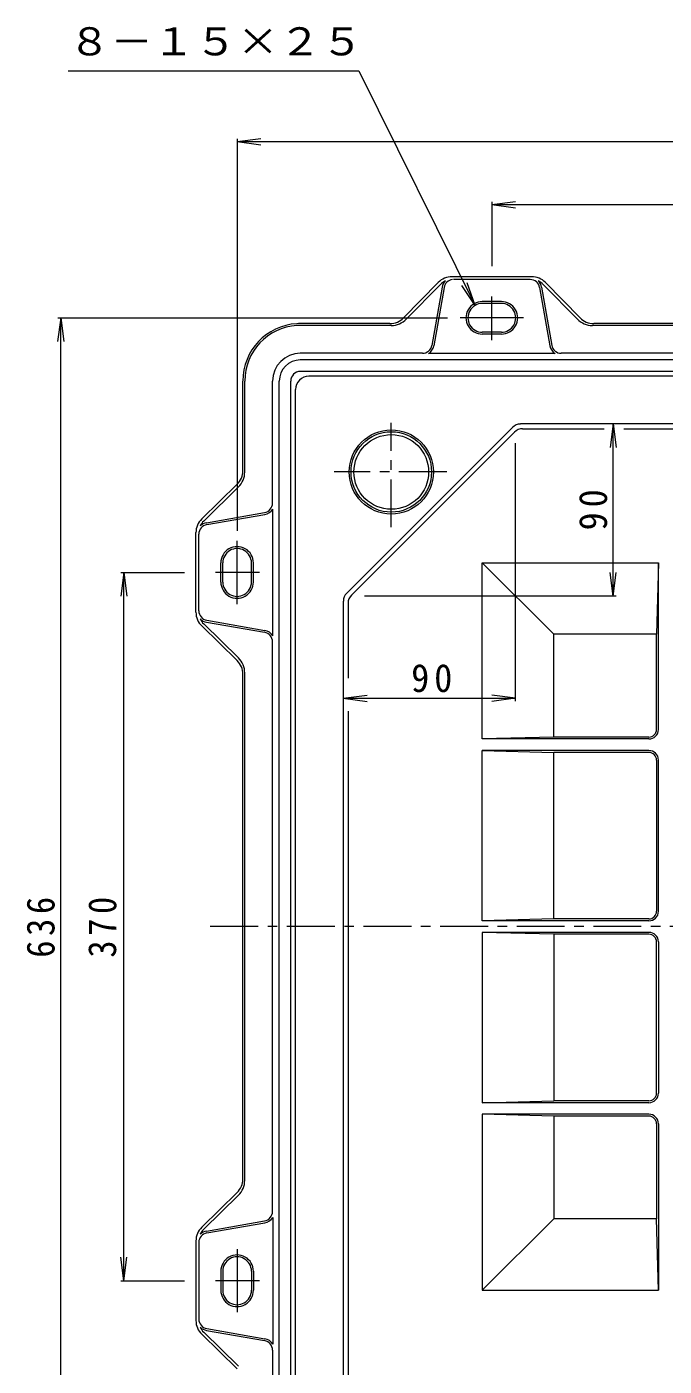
# Model space of a CAD drawing. Units: millimetres, scale not verified. Extents: x -796 to 774, y -685 to 404.
# Drawn here: x -796 to -463, y -313 to 387 of the extents above; entities that cross this region are included whole.
import ezdxf
from ezdxf.enums import TextEntityAlignment as Align

# ---------------------------------------------------------------- set-up
doc = ezdxf.new("R2010")
doc.units = ezdxf.units.MM
doc.header["$LTSCALE"] = 5
doc.linetypes.add('CHAIN1', pattern=[8, 5, -1, 1, -1])
doc.linetypes.add('CHAIN2', pattern=[12, 9, -1, 1, -1])
for name, color, linetype, lineweight in [('0-0_通り芯', 3, 'Continuous', 13), ('0-1_ピット', 2, 'Continuous', 13), ('0-2_本体（蓋）', 7, 'Continuous', 13), ('0-4_寸法', 7, 'Continuous', 13)]:
    doc.layers.add(name, color=color, linetype=linetype, lineweight=lineweight)
doc.styles.add('ＭＳ ゴシック', font='')
doc.styles.get('ＭＳ ゴシック').set_extended_font_data('MS Gothic')

msp = doc.modelspace()

# ---------------------------------------------------------------- linework, layer by layer
at = {"layer": '0-0_通り芯'}
for p, q in [((-87.491, 204.557), (-648.491, 204.557)), ((-655.491, -363.443), (-655.491, 197.557)), ((-542.248, 177.8), (-628.733, 91.314)), ((-541.149, 175.363), (-626.297, 90.215)), ((-197.976, 179.657), (-538.005, 179.657)), ((-536.906, 177.157), (-494.374, 177.157)), ((-484.013, 177.157), (-199.075, 177.157)), ((-520.67, 69.736), (-557.991, 107.057)), ((-557.991, 107.057), (-465.991, 107.057)), ((-557.991, 15.057), (-557.991, 107.057)), ((-465.991, 20.057), (-465.991, 107.057)), ((-630.554, 87.075), (-630.554, -338.473)), ((-628.054, 85.973), (-628.054, 46.801)), ((-520.67, 16.057), (-520.67, 69.736)), ((-466.991, 20.057), (-466.991, 69.736)), ((-628.054, 29.613), (-628.054, -335.943)), ((-520.67, 16.057), (-557.991, 15.057)), ((-470.991, 15.057), (-557.991, 15.057)), ((-470.991, 16.057), (-520.67, 16.057)), ((-557.991, 9.057), (-520.67, 8.057)), ((-470.991, 9.057), (-557.991, 9.057)), ((-557.991, -79.943), (-557.991, 9.057)), ((-520.67, -78.943), (-520.67, 8.057)), ((-470.991, 8.057), (-520.67, 8.057)), ((-466.991, 4.057), (-466.991, -74.943)), ((-465.991, -74.943), (-465.991, 4.057)), ((-520.67, -78.943), (-557.991, -79.943)), ((-470.991, -79.943), (-557.991, -79.943)), ((-470.991, -78.943), (-520.67, -78.943)), ((-520.67, -86.943), (-557.991, -85.943)), ((-470.991, -85.943), (-557.991, -85.943)), ((-557.991, -85.943), (-557.991, -174.943)), ((-520.67, -86.943), (-520.67, -173.943)), ((-470.991, -86.943), (-520.67, -86.943)), ((-466.991, -169.943), (-466.991, -90.943)), ((-465.991, -90.943), (-465.991, -169.943)), ((-557.991, -174.943), (-520.67, -173.943)), ((-470.991, -173.943), (-520.67, -173.943)), ((-470.991, -174.943), (-557.991, -174.943)), ((-520.67, -181.943), (-557.991, -180.943)), ((-470.991, -180.943), (-557.991, -180.943)), ((-557.991, -180.943), (-557.991, -272.943)), ((-520.67, -181.943), (-520.67, -235.622)), ((-470.991, -181.943), (-520.67, -181.943)), ((-466.991, -185.943), (-466.991, -235.622)), ((-465.991, -185.943), (-465.991, -272.943)), ((-520.67, -235.622), (-557.991, -272.943)), ((-557.991, -272.943), (-465.991, -272.943))]:
    msp.add_line(p, q, dxfattribs=at)
at = {"layer": '0-0_通り芯', "linetype": 'CHAIN1'}
for p, q in [((-605.491, 125.666), (-605.491, 180.259)), ((-576.501, 154.557), (-635.3, 154.557))]:
    msp.add_line(p, q, dxfattribs=at)
at = {"layer": '0-0_通り芯'}
for points in [[(-465.991, 107.057), (-466.991, 69.736), (-520.67, 69.736)], [(-465.991, -272.943), (-466.991, -235.622), (-520.67, -235.622)]]:
    msp.add_lwpolyline(points, dxfattribs=at)
for radius in [22, 21, 19.5]:
    msp.add_circle((-605.491, 154.557), radius, dxfattribs=at)
for centre, radius, start, end in [((-648.491, 197.557), 7, 90, 180), ((-538.005, 173.557), 6, 90, 134.99966), ((-536.906, 171.12), 6, 90, 134.99966), ((-624.491, 87.072), 6, 135.00067, 180), ((-622.054, 85.973), 6, 135.00067, 180), ((-470.991, 20.057), 4, 270, 0), ((-470.991, 20.057), 5, 270, 0), ((-470.991, 4.057), 5, 0, 90), ((-470.991, 4.057), 4, 0, 90), ((-470.991, -74.943), 4, 270, 0), ((-470.991, -74.943), 5, 270, 0), ((-470.991, -90.943), 5, 0, 90), ((-470.991, -90.943), 4, 0, 90), ((-470.991, -169.943), 4, 270, 0), ((-470.991, -169.943), 5, 270, 0), ((-470.991, -185.943), 5, 0, 90), ((-470.991, -185.943), 4, 0, 90)]:
    msp.add_arc(centre, radius, start, end, dxfattribs=at)
at = {"layer": '0-1_ピット'}
for p, q in [((-580.931, 253.555), (-599.05, 235.059)), ((-579.86, 252.505), (-597.635, 234.359)), ((-532.193, 256.557), (-573.788, 256.557)), ((-532.944, 255.057), (-573.037, 255.057)), ((-526.121, 252.505), (-508.346, 234.359)), ((-525.05, 253.555), (-506.932, 235.059)), ((-578.947, 251.091), (-584.267, 220.695)), ((-577.962, 250.919), (-583.281, 220.523)), ((-528.019, 250.919), (-522.7, 220.523)), ((-527.034, 251.091), (-521.715, 220.695)), ((-547.991, 243.557), (-557.99, 243.557)), ((-547.991, 242.557), (-557.99, 242.557)), ((-605.493, 231.057), (-653.008, 231.057)), ((-606.193, 232.057), (-653, 232.057)), ((-235.493, 231.057), (-500.488, 231.057)), ((-236.193, 232.057), (-499.788, 232.057)), ((-547.991, 227.557), (-557.99, 227.557)), ((-547.991, 226.557), (-557.99, 226.557)), ((-589.191, 216.557), (-652.991, 216.557)), ((-82.991, 213.057), (-652.991, 213.057)), ((-519.887, 216.418), (-586.094, 216.418)), ((-219.192, 216.557), (-516.79, 216.557)), ((-82.991, 207.057), (-652.991, 207.057)), ((-682.991, 155.26), (-682.991, 202.057)), ((-681.991, 154.56), (-681.991, 202.057)), ((-667.491, 138.258), (-667.491, 202.057)), ((-663.991, -343.943), (-663.991, 202.057)), ((-657.991, -367.943), (-657.991, 202.057)), ((-704.488, 129.998), (-685.993, 148.116)), ((-703.439, 128.927), (-685.293, 146.702)), ((-702.025, 128.013), (-671.629, 133.333)), ((-667.352, 68.954), (-667.352, 135.16)), ((-701.852, 127.028), (-671.456, 132.348)), ((-707.49, 81.26), (-707.49, 122.854)), ((-705.991, 82.011), (-705.991, 122.103)), ((-694.49, 97.057), (-694.49, 107.057)), ((-693.49, 97.057), (-693.49, 107.057)), ((-678.491, 97.057), (-678.491, 107.057)), ((-677.491, 97.057), (-677.491, 107.057)), ((-701.852, 77.085), (-671.456, 71.766)), ((-704.488, 74.116), (-685.993, 55.998)), ((-703.439, 75.188), (-685.293, 57.412)), ((-702.025, 76.1), (-671.629, 70.781)), ((-667.491, -231.742), (-667.491, 65.856)), ((-681.991, -215.44), (-681.991, 49.554)), ((-682.991, -214.74), (-682.991, 48.854)), ((-704.488, -240.002), (-685.993, -221.884)), ((-703.439, -241.074), (-685.293, -223.298)), ((-702.025, -241.986), (-671.629, -236.667)), ((-701.852, -242.971), (-671.456, -237.652)), ((-667.352, -234.84), (-667.352, -301.046)), ((-707.49, -247.146), (-707.49, -288.74)), ((-705.991, -247.897), (-705.991, -287.989)), ((-694.49, -262.943), (-694.49, -272.943)), ((-693.49, -262.943), (-693.49, -272.943)), ((-678.491, -262.943), (-678.491, -272.943)), ((-677.491, -262.943), (-677.491, -272.943)), ((-701.852, -292.914), (-671.456, -298.234)), ((-704.488, -295.884), (-685.993, -314.002)), ((-703.439, -294.813), (-685.293, -312.588)), ((-702.025, -293.899), (-671.629, -299.219)), ((-667.491, -304.144), (-667.491, -370.943))]:
    msp.add_line(p, q, dxfattribs=at)
at = {"layer": '0-1_ピット', "linetype": 'CHAIN2'}
for p, q in [((-552.991, 223.414), (-552.991, 246.26)), ((-536.441, 235.057), (-569.447, 235.057)), ((-685.99, 85.508), (-685.99, 118.513)), ((-674.347, 102.057), (-697.194, 102.057)), ((-685.99, -251.394), (-685.99, -284.399)), ((-674.347, -267.943), (-697.194, -267.943))]:
    msp.add_line(p, q, dxfattribs=at)
at = {"layer": '0-1_ピット'}
for centre, radius, start, end in [((-573.788, 246.557), 10, 90, 135.59065), ((-573.788, 246.557), 8.5, 114.1577, 135.59065), ((-573.037, 250.057), 6, 134.82484, 170.07375), ((-573.037, 250.057), 5, 95.22597, 170.07375), ((-532.944, 250.057), 5, 9.92624, 90), ((-532.193, 246.557), 10, 44.40933, 90), ((-532.193, 246.557), 8.5, 44.40933, 65.84229), ((-532.944, 250.057), 6, 9.92624, 45.17514), ((-557.991, 235.057), 8.5, 89.99887, 270.00111), ((-557.991, 235.057), 7.5, 89.99879, 270.00119), ((-547.991, 235.057), 8.5, 269.99998, 90), ((-547.991, 235.057), 7.5, 269.99998, 90), ((-652.991, 202.057), 30, 93.44339, 179.96198), ((-652.991, 202.057), 29, 93.44339, 179.99998), ((-652.859, 197.569), 34.488, 90.23448, 93.21421), ((-653.38, 214.902), 16.159, 88.68077, 94.80044), ((-606.193, 242.057), 10, 270, 315.59065), ((-605.493, 242.057), 11, 270, 315.59065), ((-500.488, 242.057), 11, 224.40933, 270), ((-499.788, 242.057), 10, 224.40933, 270), ((-589.191, 221.557), 5, 270, 350.07375), ((-589.191, 221.557), 6, 301.08128, 350.07375), ((-516.79, 221.557), 6, 189.92624, 238.9187), ((-516.79, 221.557), 5, 189.92624, 270), ((-652.991, 202.057), 14.5, 90, 180), ((-652.991, 202.057), 11, 90, 180), ((-652.991, 202.057), 5, 90, 180), ((-681.991, 202.076), 1, 179.96198, 179.99998), ((-668.491, 202.042), 14.5, 180, 180.05666), ((-692.99, 155.26), 10, 314.40933, 0), ((-692.99, 154.56), 11, 314.40933, 0), ((-672.491, 138.258), 5, 279.92622, 359.99998), ((-672.491, 138.258), 6, 279.92622, 328.91869), ((-697.491, 122.854), 10, 134.40933, 180), ((-700.991, 122.103), 5, 99.92624, 179.99998), ((-697.491, 122.854), 8.5, 134.40933, 155.84229), ((-700.991, 122.103), 6, 99.92624, 135.17514), ((-685.99, 107.057), 8.5, 359.99887, 180.00111), ((-685.99, 107.057), 7.5, 359.99879, 180.00119), ((-685.99, 97.057), 8.5, 179.99998, 0), ((-685.99, 97.057), 7.5, 179.99998, 0), ((-697.491, 81.26), 10, 180, 225.59065), ((-700.991, 82.011), 5, 180, 260.07375), ((-697.491, 81.26), 8.5, 204.1577, 225.59065), ((-700.991, 82.011), 6, 224.82484, 260.07375), ((-672.491, 65.856), 5, 0, 80.07375), ((-672.491, 65.856), 6, 31.08128, 80.07375), ((-692.99, 48.854), 10, 0, 45.59065), ((-692.99, 49.554), 11, 0, 45.59065), ((-692.99, -214.74), 10, 314.40933, 0), ((-692.99, -215.44), 11, 314.40933, 0), ((-672.491, -231.742), 5, 279.92622, 0), ((-672.491, -231.742), 6, 279.92622, 328.91869), ((-697.491, -247.146), 10, 134.40933, 180), ((-700.991, -247.897), 5, 99.92624, 180), ((-697.491, -247.146), 8.5, 134.40933, 155.84229), ((-700.991, -247.897), 6, 99.92624, 135.17514), ((-685.99, -262.943), 8.5, 359.99998, 180), ((-685.99, -262.943), 7.5, 359.99998, 180), ((-685.99, -272.943), 8.5, 179.99886, 0.00111), ((-685.99, -272.943), 7.5, 179.99879, 0.00119), ((-697.491, -288.74), 10, 179.99998, 225.59065), ((-700.991, -287.989), 5, 180, 260.07375), ((-700.991, -287.989), 6, 224.82484, 260.07375), ((-697.491, -288.74), 8.5, 204.1577, 225.59065), ((-672.491, -304.144), 5, 0, 80.07375), ((-672.491, -304.144), 6, 31.08128, 80.07375)]:
    msp.add_arc(centre, radius, start, end, dxfattribs=at)
at = {"layer": '0-2_本体（蓋）', "color": 3, "linetype": 'CHAIN1'}
msp.add_line((-34.991, -82.943), (-700.991, -82.943), dxfattribs=at)
at = {"layer": '0-4_寸法'}
for p, q in [((-774.205, 364.14), (-622.517, 364.14)), ((-685.99, 327.147), (-673.597, 328.779)), ((-685.99, 328.647), (-685.99, 123.81)), ((-685.99, 327.147), (-673.597, 325.516)), ((-552.991, 294.183), (-540.598, 295.815)), ((-552.991, 295.683), (-552.991, 262.127)), ((-552.991, 294.183), (-540.598, 292.552)), ((-552.991, 294.183), (-182.991, 294.183)), ((-561.741, 241.552), (-565.784, 253.38)), ((-778.081, 235.057), (-779.712, 222.664)), ((-779.581, 235.057), (-576.083, 235.057)), ((-778.081, 235.057), (-776.449, 222.664)), ((-778.081, -400.943), (-778.081, 235.057)), ((-489.625, 179.657), (-491.257, 167.264)), ((-489.625, 179.657), (-487.994, 167.264)), ((-489.625, 89.62), (-489.625, 179.657)), ((-540.554, 34.849), (-540.554, 169.657)), ((-745.117, 102.057), (-746.748, 89.664)), ((-746.617, 102.057), (-713.442, 102.057)), ((-745.117, 102.057), (-743.485, 89.664)), ((-745.117, -267.943), (-745.117, 102.057)), ((-489.625, 89.62), (-491.257, 102.013)), ((-489.625, 89.62), (-487.994, 102.013)), ((-488.125, 89.62), (-619.491, 89.62)), ((-630.554, 36.349), (-618.161, 37.981)), ((-630.554, 36.349), (-629.562, 36.349)), ((-630.554, 36.349), (-618.161, 34.718)), ((-630.554, 36.349), (-540.554, 36.349)), ((-540.554, 36.349), (-552.947, 37.981)), ((-540.554, 36.349), (-552.947, 34.718)), ((-745.117, -267.943), (-746.748, -255.55)), ((-745.117, -267.943), (-743.485, -255.55)), ((-746.617, -267.943), (-713.442, -267.943))]:
    msp.add_line(p, q, dxfattribs=at)
for points in [[(-622.517, 364.14), (-561.741, 241.552), (-568.707, 251.931)], [(-685.99, 327.147), (-49.99, 327.147), (-62.384, 328.779)]]:
    msp.add_lwpolyline(points, dxfattribs=at)

# ---------------------------------------------------------------- texts
at = {"layer": '0-4_寸法', "color": 2, "style": 'ＭＳ ゴシック', "width": 1.1}
msp.add_text('８－１５×２５', height=14.66, dxfattribs=at).set_placement((-774.07, 367.768), align=Align.BOTTOM_LEFT)
at = {"layer": '0-4_寸法', "color": 2, "char_height": 14.66, "attachment_point": 7, "style": 'ＭＳ ゴシック'}
for s, insert, rotation in [('\\T1.27;\\W0.95;90', (-492.625, 124.013), 90), ('\\T1.27;\\W0.9;636', (-781.081, -99.193), 90), ('\\T1.27;\\W0.9;370', (-748.933, -99.181), 89.768)]:
    msp.add_mtext(s, dxfattribs=dict(at, insert=insert, rotation=rotation))
at = {"layer": '0-4_寸法', "color": 2, "insert": (-595.116, 39.349), "char_height": 14.66, "attachment_point": 7, "style": 'ＭＳ ゴシック'}
msp.add_mtext('\\T1.27;\\W0.95;90', dxfattribs=at)

doc.saveas('drawing.dxf')
